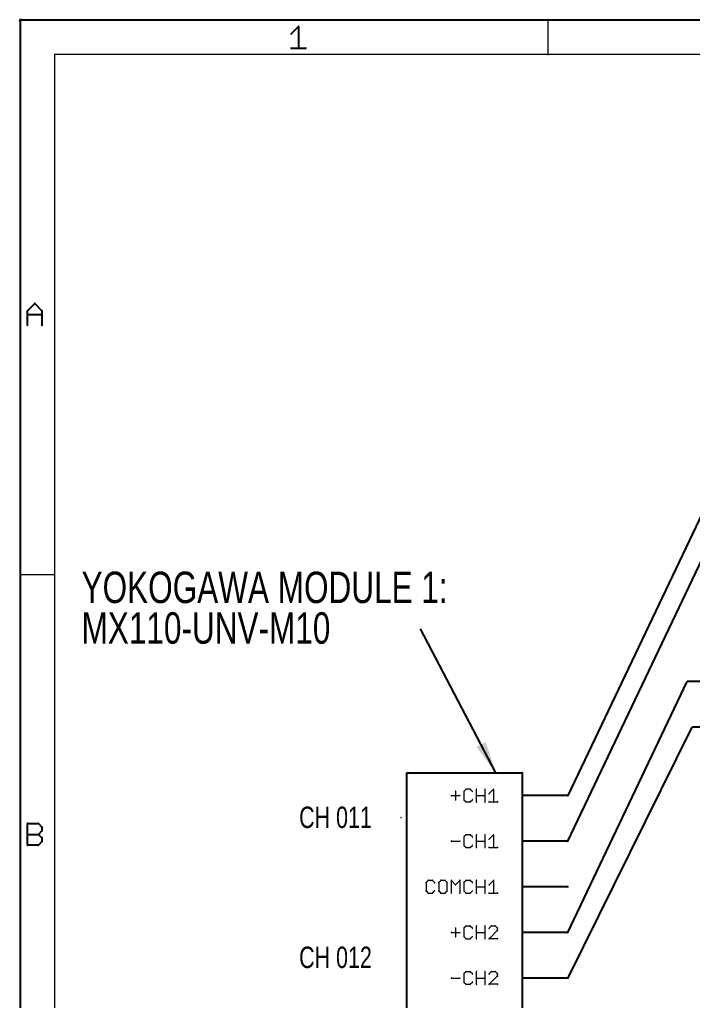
# Paper-space layout 'PRESSURE MODULE' of a CAD drawing. Header units: inches. Extents: x 0.1 to 17.7, y 0.1 to 11.8.
# Drawn here: x 0.097 to 3.046, y 7.502 to 11.803 of the extents above; entities that cross this region are included whole.
import ezdxf

# ---------------------------------------------------------------- set-up
doc = ezdxf.new("R2010")
doc.units = ezdxf.units.IN
doc.header["$MEASUREMENT"] = 0
for name, color, linetype in [('94', 14, 'Continuous'), ('97', 94, 'Continuous'), ('TEXT', 4, 'Continuous'), ('THIN_RED', 1, 'Continuous')]:
    doc.layers.add(name, color=color, linetype=linetype)
doc.styles.add('SLDTEXTSTYLE2', font='TXT', dxfattribs={"width": 0.75})
doc.dimstyles.new('SLDDIMSTYLE0', dxfattribs={"dimtxt": 0.18, "dimasz": 0.14, "dimexe": 0, "dimexo": 0.0625, "dimgap": 0, "dimtad": 0, "dimtih": 1, "dimtoh": 1, "dimdec": 0, "dimrnd": 1e-09, "dimzin": 0, "dimdsep": 46, "dimtxsty": 'Standard', "dimsah": 1, "dimcen": 0.09, "dimadec": 0, "dimazin": 0, "dimtfac": 0.14, "dimtdec": 0, "dimtofl": 0, "dimtmove": 0, "dimatfit": 3, "dimfxl": 0, "dimfrac": 2, "dimtolj": 1, "dimtzin": 0, "dimarcsym": 0})

# ---------------------------------------------------------------- blocks, each defined once
blk = doc.blocks.new('SW_NOTE_0_126')
at = {"layer": 'TEXT', "color": 0, "char_height": 0.137795, "attachment_point": 1, "style": 'SLDTEXTSTYLE2'}
for s, insert in [('YOKOGAWA MODULE 1:', (-1.4853, 0.2504)), ('MX110-UNV-M10', (-1.4853, 0.0722))]:
    blk.add_mtext(s, dxfattribs=dict(at, insert=insert))

psp = doc.layouts.new('PRESSURE MODULE')

# ---------------------------------------------------------------- linework, layer by layer
at = {"layer": '94', "lineweight": 25}
for p, q in [((1.7946, 2.5012), (1.7946, 8.5012)), ((1.8, 8.5), (2.3, 8.5)), ((2.3, 8.5), (2.3, 2.5)), ((2.5, 8.4), (2.3, 8.4)), ((2.5, 8.2), (2.3, 8.2)), ((2.5, 8), (2.3, 8)), ((2.5, 7.8), (2.3, 7.8)), ((2.5, 7.6), (2.3, 7.6))]:
    psp.add_line(p, q, dxfattribs=at)
at = {"layer": '94', "lineweight": 18}
for centre, radius, start, end in [((1.8, 8.5), 0.0025, 90, 270), ((1.8, 8.5), 0.0025, 0, 180), ((2.3, 8.5), 0.0025, 0, 180), ((2.3, 8.5), 0.0025, 270, 90), ((2.3, 8.4), 0.0015, 90, 270), ((2.5, 8.4), 0.0015, 270, 90), ((2.3, 8.2), 0.0015, 90, 270), ((2.5, 8.2), 0.0015, 270, 90), ((2.3, 8), 0.0015, 90, 270), ((2.5, 8), 0.0015, 270, 90), ((2.3, 7.8), 0.0015, 90, 270), ((2.5, 7.8), 0.0015, 270, 90), ((2.3, 7.6), 0.0015, 90, 270), ((2.5, 7.6), 0.0015, 270, 90)]:
    psp.add_arc(centre, radius, start, end, dxfattribs=at)
at = {"layer": '97', "lineweight": 25}
for p, q in [((0.1, 11.8), (0.1, 0.1)), ((17.7, 11.8), (0.1, 11.8)), ((1.2879, 11.7408), (1.3196, 11.7725)), ((1.3196, 11.7725), (1.3196, 11.6776)), ((1.2879, 11.6776), (1.3512, 11.6776)), ((0.1317, 10.5258), (0.1633, 10.5575)), ((0.1633, 10.5575), (0.1949, 10.5258)), ((0.1317, 10.4626), (0.1317, 10.5258)), ((0.1317, 10.51), (0.1949, 10.51)), ((0.1949, 10.5258), (0.1949, 10.4626)), ((0.1317, 8.1826), (0.1317, 8.2775)), ((0.1317, 8.2775), (0.1791, 8.2775)), ((0.1791, 8.2775), (0.1949, 8.2617)), ((0.1949, 8.2617), (0.1949, 8.2458)), ((0.1317, 8.23), (0.1791, 8.23)), ((0.1949, 8.2458), (0.1791, 8.23)), ((0.1791, 8.23), (0.1949, 8.2142)), ((0.1791, 8.1826), (0.1317, 8.1826)), ((0.1949, 8.1984), (0.1791, 8.1826)), ((0.1949, 8.2142), (0.1949, 8.1984))]:
    psp.add_line(p, q, dxfattribs=at)
at = {"layer": '97', "lineweight": 18}
for p, q in [((2.4125, 11.8), (2.4125, 11.65)), ((0.25, 11.65), (0.25, 0.25)), ((17.55, 11.65), (0.25, 11.65)), ((0.1, 9.37), (0.25, 9.37))]:
    psp.add_line(p, q, dxfattribs=at)
at = {"layer": '97', "lineweight": 25}
for start, end in [(0, 180), (90, 270)]:
    psp.add_arc((0.1, 11.8), 0.00295, start, end, dxfattribs=at)
at = {"layer": '97', "lineweight": 18}
for centre, radius, start, end in [((2.4125, 11.8), 0.000984, 0, 180), ((1.2879, 11.7408), 0.002, 134.9899, 314.9899), ((1.3196, 11.7725), 0.002, 0, 180), ((1.3196, 11.7725), 0.002, 315, 135), ((1.2879, 11.6776), 0.002, 90, 270), ((1.3196, 11.6776), 0.002, 180, 0), ((1.3512, 11.6776), 0.002, 270, 90), ((0.25, 11.65), 0.000984, 0, 180), ((0.25, 11.65), 0.000984, 90, 270), ((2.4125, 11.65), 0.000984, 180, 0), ((0.1633, 10.5575), 0.002, 45, 225), ((0.1633, 10.5575), 0.002, 315, 135), ((0.1317, 10.5258), 0.002, 0, 180), ((0.1317, 10.5258), 0.002, 134.9899, 314.9899), ((0.1317, 10.51), 0.002, 90, 270), ((0.1949, 10.5258), 0.002, 0, 180), ((0.1949, 10.5258), 0.002, 225, 45), ((0.1949, 10.51), 0.002, 270, 90), ((0.1317, 10.4626), 0.002, 180, 0), ((0.1949, 10.4626), 0.002, 180, 0), ((0.1, 9.37), 0.000984, 90, 270), ((0.25, 9.37), 0.000984, 270, 90), ((0.1317, 8.2775), 0.002, 0, 180), ((0.1317, 8.2775), 0.002, 90, 270), ((0.1791, 8.2775), 0.002, 44.9899, 224.9899), ((0.1791, 8.2775), 0.002, 270, 90), ((0.1949, 8.2617), 0.002, 0, 180), ((0.1949, 8.2617), 0.002, 224.9899, 44.9899), ((0.1317, 8.23), 0.002, 90, 270), ((0.1791, 8.23), 0.002, 45, 225), ((0.1791, 8.23), 0.002, 135, 315), ((0.1791, 8.23), 0.002, 270, 90), ((0.1949, 8.2458), 0.002, 180, 0), ((0.1949, 8.2142), 0.002, 0, 180), ((0.1949, 8.2458), 0.002, 315, 135), ((0.1949, 8.2142), 0.002, 224.9899, 44.9899), ((0.1317, 8.1826), 0.002, 90, 270), ((0.1317, 8.1826), 0.002, 180, 0), ((0.1791, 8.1826), 0.002, 135.0101, 315.0101), ((0.1791, 8.1826), 0.002, 270, 90), ((0.1949, 8.1984), 0.002, 180, 0), ((0.1949, 8.1984), 0.002, 315.0101, 135.0101)]:
    psp.add_arc(centre, radius, start, end, dxfattribs=at)
at = {"layer": 'TEXT', "lineweight": 18}
for p, q in [((1.9895, 8.4), (2.0262, 8.4)), ((2.0079, 8.4184), (2.0079, 8.3817)), ((2.0539, 8.4275), (2.0448, 8.4184)), ((2.0448, 8.4184), (2.0448, 8.3817)), ((2.0723, 8.4275), (2.0539, 8.4275)), ((2.0815, 8.4184), (2.0723, 8.4275)), ((2.1, 8.3725), (2.1, 8.4275)), ((2.1, 8.4), (2.1367, 8.4)), ((2.1367, 8.4275), (2.1367, 8.3725)), ((2.1553, 8.4092), (2.1736, 8.4275)), ((2.1736, 8.4275), (2.1736, 8.3725)), ((2.0448, 8.3817), (2.0539, 8.3725)), ((2.0539, 8.3725), (2.0723, 8.3725)), ((2.0723, 8.3725), (2.0815, 8.3817)), ((2.1553, 8.3725), (2.192, 8.3725)), ((2.0539, 8.2275), (2.0448, 8.2184)), ((2.0448, 8.2184), (2.0448, 8.1817)), ((2.0723, 8.2275), (2.0539, 8.2275)), ((2.0815, 8.2184), (2.0723, 8.2275)), ((2.1, 8.1725), (2.1, 8.2275)), ((2.1367, 8.2275), (2.1367, 8.1725)), ((2.1553, 8.2092), (2.1736, 8.2275)), ((2.1736, 8.2275), (2.1736, 8.1725)), ((1.9895, 8.2), (2.0262, 8.2)), ((2.0448, 8.1817), (2.0539, 8.1725)), ((2.0539, 8.1725), (2.0723, 8.1725)), ((2.0723, 8.1725), (2.0815, 8.1817)), ((2.1, 8.2), (2.1367, 8.2)), ((2.1553, 8.1725), (2.192, 8.1725)), ((1.8882, 8.0275), (1.879, 8.0184)), ((1.879, 8.0184), (1.879, 7.9817)), ((1.9065, 8.0275), (1.8882, 8.0275)), ((1.9157, 8.0184), (1.9065, 8.0275)), ((1.9434, 8.0275), (1.9343, 8.0184)), ((1.9343, 8.0184), (1.9343, 7.9817)), ((1.9618, 8.0275), (1.9434, 8.0275)), ((1.971, 8.0184), (1.9618, 8.0275)), ((1.971, 7.9817), (1.971, 8.0184)), ((1.9895, 7.9725), (1.9895, 8.0275)), ((1.9895, 8.0275), (2.0079, 8.0092)), ((2.0079, 8.0092), (2.0262, 8.0275)), ((2.0262, 8.0275), (2.0262, 7.9725)), ((2.0539, 8.0275), (2.0448, 8.0184)), ((2.0448, 8.0184), (2.0448, 7.9817)), ((2.0723, 8.0275), (2.0539, 8.0275)), ((2.0815, 8.0184), (2.0723, 8.0275)), ((2.1, 7.9725), (2.1, 8.0275)), ((2.1367, 8.0275), (2.1367, 7.9725)), ((2.1553, 8.0092), (2.1736, 8.0275)), ((2.1736, 8.0275), (2.1736, 7.9725)), ((1.879, 7.9817), (1.8882, 7.9725)), ((1.8882, 7.9725), (1.9065, 7.9725)), ((1.9065, 7.9725), (1.9157, 7.9817)), ((1.9343, 7.9817), (1.9434, 7.9725)), ((1.9434, 7.9725), (1.9618, 7.9725)), ((1.9618, 7.9725), (1.971, 7.9817)), ((2.0448, 7.9817), (2.0539, 7.9725)), ((2.0539, 7.9725), (2.0723, 7.9725)), ((2.0723, 7.9725), (2.0815, 7.9817)), ((2.1, 8), (2.1367, 8)), ((2.1553, 7.9725), (2.192, 7.9725)), ((1.9895, 7.8), (2.0262, 7.8)), ((2.0079, 7.8184), (2.0079, 7.7817)), ((2.0539, 7.8275), (2.0448, 7.8184)), ((2.0448, 7.8184), (2.0448, 7.7817)), ((2.0723, 7.8275), (2.0539, 7.8275)), ((2.0815, 7.8184), (2.0723, 7.8275)), ((2.1, 7.7725), (2.1, 7.8275)), ((2.1, 7.8), (2.1367, 7.8)), ((2.1367, 7.8275), (2.1367, 7.7725)), ((2.1644, 7.8275), (2.1553, 7.8184)), ((2.1553, 7.7725), (2.192, 7.8092)), ((2.1828, 7.8275), (2.1644, 7.8275)), ((2.192, 7.8184), (2.1828, 7.8275)), ((2.192, 7.8092), (2.192, 7.8184)), ((2.0448, 7.7817), (2.0539, 7.7725)), ((2.0539, 7.7725), (2.0723, 7.7725)), ((2.0723, 7.7725), (2.0815, 7.7817)), ((2.192, 7.7725), (2.1553, 7.7725)), ((2.0539, 7.6275), (2.0448, 7.6184)), ((2.0448, 7.6184), (2.0448, 7.5817)), ((2.0723, 7.6275), (2.0539, 7.6275)), ((2.0815, 7.6184), (2.0723, 7.6275)), ((2.1, 7.5725), (2.1, 7.6275)), ((2.1367, 7.6275), (2.1367, 7.5725)), ((2.1644, 7.6275), (2.1553, 7.6184)), ((2.1828, 7.6275), (2.1644, 7.6275)), ((2.192, 7.6184), (2.1828, 7.6275)), ((2.192, 7.6092), (2.192, 7.6184)), ((1.9895, 7.6), (2.0262, 7.6)), ((2.0448, 7.5817), (2.0539, 7.5725)), ((2.0539, 7.5725), (2.0723, 7.5725)), ((2.0723, 7.5725), (2.0815, 7.5817)), ((2.1, 7.6), (2.1367, 7.6)), ((2.1553, 7.5725), (2.192, 7.6092)), ((2.192, 7.5725), (2.1553, 7.5725))]:
    psp.add_line(p, q, dxfattribs=at)
for centre, radius, start, end in [((1.9895, 8.4), 0.00125, 90, 270), ((2.0079, 8.4184), 0.00125, 0, 180), ((2.0262, 8.4), 0.00125, 270, 90), ((2.0448, 8.4184), 0.00125, 0, 180), ((2.0448, 8.4184), 0.00125, 135.0162, 315.0162), ((2.0539, 8.4275), 0.00125, 90, 270), ((2.0539, 8.4275), 0.00125, 315, 135), ((2.0723, 8.4275), 0.00125, 45, 225), ((2.0723, 8.4275), 0.00125, 270, 90), ((2.0815, 8.4184), 0.00125, 224.9838, 44.9838), ((2.1, 8.4275), 0.00125, 0, 180), ((2.1, 8.4), 0.00125, 90, 270), ((2.1367, 8.4275), 0.00125, 0, 180), ((2.1367, 8.4), 0.00125, 270, 90), ((2.1553, 8.4092), 0.00125, 135, 315), ((2.1736, 8.4275), 0.00125, 0, 180), ((2.1736, 8.4275), 0.00125, 315, 135), ((2.5, 8.4), 0.0015, 154.99, 334.99), ((2.0079, 8.3817), 0.00125, 180, 0), ((2.0448, 8.3817), 0.00125, 44.9838, 224.9838), ((2.0448, 8.3817), 0.00125, 180, 0), ((2.0539, 8.3725), 0.00125, 90, 270), ((2.0539, 8.3725), 0.00125, 225, 45), ((2.0723, 8.3725), 0.00125, 135, 315), ((2.0723, 8.3725), 0.00125, 270, 90), ((2.0815, 8.3817), 0.00125, 315.0162, 135.0162), ((2.1, 8.3725), 0.00125, 180, 0), ((2.1367, 8.3725), 0.00125, 180, 0), ((2.1553, 8.3725), 0.00125, 90, 270), ((2.1736, 8.3725), 0.00125, 180, 0), ((2.192, 8.3725), 0.00125, 270, 90), ((1.768, 8.303), 0.0015, 270, 90), ((2.0448, 8.2184), 0.00125, 0, 180), ((2.0448, 8.2184), 0.00125, 135.0162, 315.0162), ((2.0539, 8.2275), 0.00125, 90, 270), ((2.0539, 8.2275), 0.00125, 315, 135), ((2.0723, 8.2275), 0.00125, 45, 225), ((2.0723, 8.2275), 0.00125, 270, 90), ((2.0815, 8.2184), 0.00125, 224.9838, 44.9838), ((2.1, 8.2275), 0.00125, 0, 180), ((2.1367, 8.2275), 0.00125, 0, 180), ((2.1736, 8.2275), 0.00125, 0, 180), ((2.1736, 8.2275), 0.00125, 315, 135), ((1.9895, 8.2), 0.00125, 90, 270), ((2.0262, 8.2), 0.00125, 270, 90), ((2.0448, 8.1817), 0.00125, 44.9838, 224.9838), ((2.0448, 8.1817), 0.00125, 180, 0), ((2.0539, 8.1725), 0.00125, 90, 270), ((2.0539, 8.1725), 0.00125, 225, 45), ((2.0723, 8.1725), 0.00125, 135, 315), ((2.0723, 8.1725), 0.00125, 270, 90), ((2.0815, 8.1817), 0.00125, 315.0162, 135.0162), ((2.1, 8.2), 0.00125, 90, 270), ((2.1, 8.1725), 0.00125, 180, 0), ((2.1367, 8.1725), 0.00125, 180, 0), ((2.1367, 8.2), 0.00125, 270, 90), ((2.1553, 8.2092), 0.00125, 135, 315), ((2.1553, 8.1725), 0.00125, 90, 270), ((2.1736, 8.1725), 0.00125, 180, 0), ((2.192, 8.1725), 0.00125, 270, 90), ((2.5, 8.2), 0.0015, 156.375, 336.375), ((1.879, 8.0184), 0.00125, 0, 180), ((1.879, 8.0184), 0.00125, 135.0162, 315.0162), ((1.8882, 8.0275), 0.00125, 90, 270), ((1.8882, 8.0275), 0.00125, 315, 135), ((1.9065, 8.0275), 0.00125, 45, 225), ((1.9065, 8.0275), 0.00125, 270, 90), ((1.9157, 8.0184), 0.00125, 224.9838, 44.9838), ((1.9343, 8.0184), 0.00125, 0, 180), ((1.9343, 8.0184), 0.00125, 135.0162, 315.0162), ((1.9434, 8.0275), 0.00125, 90, 270), ((1.9434, 8.0275), 0.00125, 315, 135), ((1.9618, 8.0275), 0.00125, 45.0162, 225.0162), ((1.9618, 8.0275), 0.00125, 270, 90), ((1.971, 8.0184), 0.00125, 0, 180), ((1.971, 8.0184), 0.00125, 224.9838, 44.9838), ((1.9895, 8.0275), 0.00125, 0, 180), ((1.9895, 8.0275), 0.00125, 45, 225), ((2.0079, 8.0092), 0.00125, 135, 315), ((2.0079, 8.0092), 0.00125, 225, 45), ((2.0262, 8.0275), 0.00125, 0, 180), ((2.0262, 8.0275), 0.00125, 315, 135), ((2.0448, 8.0184), 0.00125, 0, 180), ((2.0448, 8.0184), 0.00125, 135.0162, 315.0162), ((2.0539, 8.0275), 0.00125, 90, 270), ((2.0539, 8.0275), 0.00125, 315, 135), ((2.0723, 8.0275), 0.00125, 45, 225), ((2.0723, 8.0275), 0.00125, 270, 90), ((2.0815, 8.0184), 0.00125, 224.9838, 44.9838), ((2.1, 8.0275), 0.00125, 0, 180), ((2.1, 8), 0.00125, 90, 270), ((2.1367, 8.0275), 0.00125, 0, 180), ((2.1367, 8), 0.00125, 270, 90), ((2.1553, 8.0092), 0.00125, 134.9838, 314.9838), ((2.1736, 8.0275), 0.00125, 0, 180), ((2.1736, 8.0275), 0.00125, 314.9838, 134.9838), ((1.879, 7.9817), 0.00125, 44.9838, 224.9838), ((1.879, 7.9817), 0.00125, 180, 0), ((1.8882, 7.9725), 0.00125, 90, 270), ((1.8882, 7.9725), 0.00125, 225, 45), ((1.9065, 7.9725), 0.00125, 135, 315), ((1.9065, 7.9725), 0.00125, 270, 90), ((1.9157, 7.9817), 0.00125, 315.0162, 135.0162), ((1.9343, 7.9817), 0.00125, 44.9838, 224.9838), ((1.9343, 7.9817), 0.00125, 180, 0), ((1.9434, 7.9725), 0.00125, 90, 270), ((1.9434, 7.9725), 0.00125, 225, 45), ((1.9618, 7.9725), 0.00125, 134.9838, 314.9838), ((1.9618, 7.9725), 0.00125, 270, 90), ((1.971, 7.9817), 0.00125, 180, 0), ((1.971, 7.9817), 0.00125, 315.0162, 135.0162), ((1.9895, 7.9725), 0.00125, 180, 0), ((2.0262, 7.9725), 0.00125, 180, 0), ((2.0448, 7.9817), 0.00125, 44.9838, 224.9838), ((2.0448, 7.9817), 0.00125, 180, 0), ((2.0539, 7.9725), 0.00125, 90, 270), ((2.0539, 7.9725), 0.00125, 225, 45), ((2.0723, 7.9725), 0.00125, 135, 315), ((2.0723, 7.9725), 0.00125, 270, 90), ((2.0815, 7.9817), 0.00125, 315.0162, 135.0162), ((2.1, 7.9725), 0.00125, 180, 0), ((2.1367, 7.9725), 0.00125, 180, 0), ((2.1553, 7.9725), 0.00125, 90, 270), ((2.1736, 7.9725), 0.00125, 180, 0), ((2.192, 7.9725), 0.00125, 270, 90), ((2.0539, 7.8275), 0.00125, 90, 270), ((2.0539, 7.8275), 0.00125, 315, 135), ((2.0723, 7.8275), 0.00125, 45, 225), ((2.0723, 7.8275), 0.00125, 270, 90), ((2.1, 7.8275), 0.00125, 0, 180), ((2.1367, 7.8275), 0.00125, 0, 180), ((2.1644, 7.8275), 0.00125, 90, 270), ((2.1644, 7.8275), 0.00125, 315, 135), ((2.1828, 7.8275), 0.00125, 45, 225), ((2.1828, 7.8275), 0.00125, 270, 90), ((1.9895, 7.8), 0.00125, 90, 270), ((2.0079, 7.8184), 0.00125, 0, 180), ((2.0262, 7.8), 0.00125, 270, 90), ((2.0448, 7.8184), 0.00125, 0, 180), ((2.0448, 7.8184), 0.00125, 135.0162, 315.0162), ((2.0815, 7.8184), 0.00125, 224.9838, 44.9838), ((2.1, 7.8), 0.00125, 90, 270), ((2.1367, 7.8), 0.00125, 270, 90), ((2.1553, 7.8184), 0.00125, 135.0162, 315.0162), ((2.192, 7.8184), 0.00125, 0, 180), ((2.192, 7.8092), 0.00125, 180, 0), ((2.192, 7.8184), 0.00125, 224.9838, 44.9838), ((2.192, 7.8092), 0.00125, 315, 135), ((2.5, 7.8), 0.0015, 145.0174, 325.0174), ((2.0079, 7.7817), 0.00125, 180, 0), ((2.0448, 7.7817), 0.00125, 44.9838, 224.9838), ((2.0448, 7.7817), 0.00125, 180, 0), ((2.0539, 7.7725), 0.00125, 90, 270), ((2.0539, 7.7725), 0.00125, 225, 45), ((2.0723, 7.7725), 0.00125, 135, 315), ((2.0723, 7.7725), 0.00125, 270, 90), ((2.0815, 7.7817), 0.00125, 315.0162, 135.0162), ((2.1, 7.7725), 0.00125, 180, 0), ((2.1367, 7.7725), 0.00125, 180, 0), ((2.1553, 7.7725), 0.00125, 90, 270), ((2.1553, 7.7725), 0.00125, 135, 315), ((2.192, 7.7725), 0.00125, 270, 90), ((2.0448, 7.6184), 0.00125, 0, 180), ((2.0448, 7.6184), 0.00125, 135.0162, 315.0162), ((2.0539, 7.6275), 0.00125, 90, 270), ((2.0539, 7.6275), 0.00125, 315, 135), ((2.0723, 7.6275), 0.00125, 45, 225), ((2.0723, 7.6275), 0.00125, 270, 90), ((2.0815, 7.6184), 0.00125, 224.9838, 44.9838), ((2.1, 7.6275), 0.00125, 0, 180), ((2.1367, 7.6275), 0.00125, 0, 180), ((2.1553, 7.6184), 0.00125, 135.0162, 315.0162), ((2.1644, 7.6275), 0.00125, 90, 270), ((2.1644, 7.6275), 0.00125, 315, 135), ((2.1828, 7.6275), 0.00125, 45, 225), ((2.1828, 7.6275), 0.00125, 270, 90), ((2.192, 7.6184), 0.00125, 0, 180), ((2.192, 7.6184), 0.00125, 224.9838, 44.9838), ((1.9895, 7.6), 0.00125, 90, 270), ((2.0262, 7.6), 0.00125, 270, 90), ((2.0448, 7.5817), 0.00125, 44.9838, 224.9838), ((2.0448, 7.5817), 0.00125, 180, 0), ((2.0539, 7.5725), 0.00125, 90, 270), ((2.0539, 7.5725), 0.00125, 225, 45), ((2.0723, 7.5725), 0.00125, 135, 315), ((2.0723, 7.5725), 0.00125, 270, 90), ((2.0815, 7.5817), 0.00125, 315.0162, 135.0162), ((2.1, 7.6), 0.00125, 90, 270), ((2.1, 7.5725), 0.00125, 180, 0), ((2.1367, 7.5725), 0.00125, 180, 0), ((2.1367, 7.6), 0.00125, 270, 90), ((2.1553, 7.5725), 0.00125, 90, 270), ((2.1553, 7.5725), 0.00125, 135, 315), ((2.192, 7.6092), 0.00125, 180, 0), ((2.192, 7.6092), 0.00125, 315, 135), ((2.192, 7.5725), 0.00125, 270, 90), ((2.5, 7.6), 0.0015, 147.5288, 327.5288)]:
    psp.add_arc(centre, radius, start, end, dxfattribs=at)
at = {"layer": 'THIN_RED'}
for p, q in [((3.2608, 10), (2.5, 8.4)), ((2.5, 8.2), (3.2608, 9.8)), ((2.5, 7.8), (3.0235, 8.9)), ((6.9776, 8.9), (3.0235, 8.9)), ((2.5, 7.5985), (3.0445, 8.7)), ((6.9776, 8.7), (3.0445, 8.7))]:
    psp.add_line(p, q, dxfattribs=at)

# ---------------------------------------------------------------- block references
at = {"layer": 'TEXT'}
psp.add_blockref('SW_NOTE_0_126', (1.8539, 9.1317), dxfattribs=at)

# ---------------------------------------------------------------- texts
at = {"layer": 'TEXT', "char_height": 0.09375, "attachment_point": 1, "style": 'SLDTEXTSTYLE2'}
for s, insert in [('CH 011', (1.3222, 8.3516)), ('CH 012', (1.3222, 7.7376))]:
    psp.add_mtext(s, dxfattribs=dict(at, insert=insert))

# ---------------------------------------------------------------- leaders
at = {"layer": 'TEXT'}
psp.add_leader([(2.1848, 8.5), (1.8539, 9.1317)], dimstyle='SLDDIMSTYLE0', dxfattribs=at)

doc.saveas('drawing.dxf')
